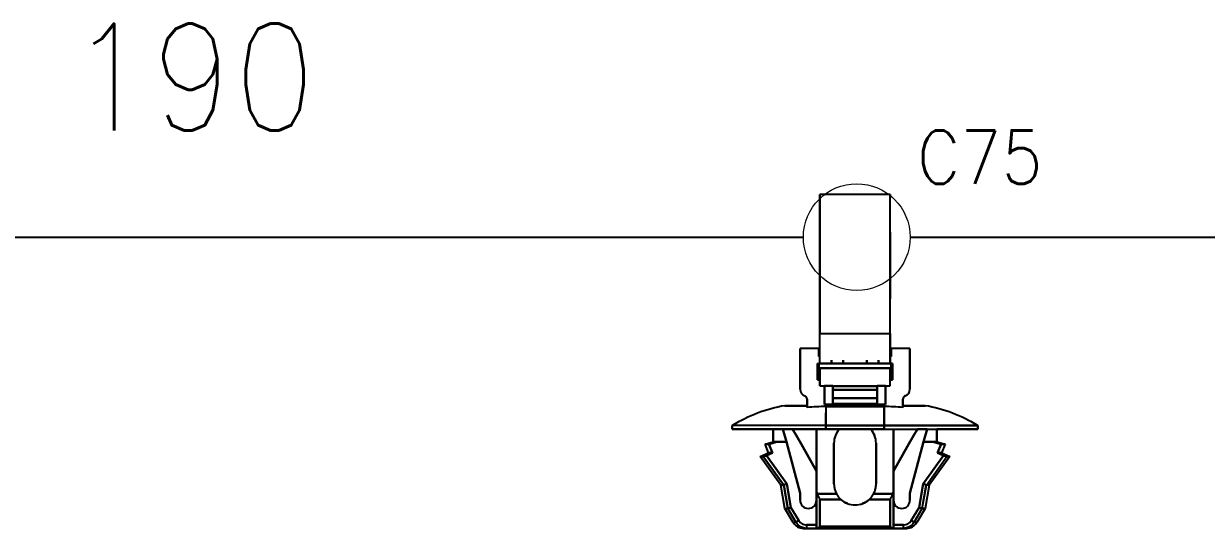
# Model space of a CAD drawing. Header units: inches. Extents: x 47316 to 59086, y 3141 to 11743.
# Drawn here: x 53634 to 53689.3, y 5811.9 to 5835.5 of the extents above; entities that cross this region are included whole.
import ezdxf

# ---------------------------------------------------------------- set-up
doc = ezdxf.new("R2010")
doc.units = ezdxf.units.IN
doc.header["$MEASUREMENT"] = 0
doc.styles.get("Standard").update_dxf_attribs({"font": ''})
doc.styles.get('Standard').set_extended_font_data('SimSun')
doc.linetypes.add('_VH_FULL_TAPE', pattern='A,0.0001,[30,VeSys.shx,S=0.1,R=0,X=0,Y=0],-0.8,[30,VeSys.shx,S=0.1,R=180,X=0,Y=0],-0.0001', length=0.8002)
doc.linetypes.add('_VH_OTCON', pattern='A,0.0001,[7,VeSys.shx,S=0.1,R=0,X=0,Y=0],-0.4,[7,VeSys.shx,S=0.1,R=0,X=0,Y=0],-0.4,["X",Standard,S=1,R=0,X=-0.5,Y=-0.5],-0.0001,[7,VeSys.shx,S=0.1,R=0,X=0,Y=0],-0.4', length=1.2002)

msp = doc.modelspace()

# ---------------------------------------------------------------- linework, layer by layer
at = {"color": 7, "ltscale": 0.378897}
msp.add_line((53671.249, 5827.523), (53671.249, 5821.023), dxfattribs=at)
at = {"color": 7, "ltscale": 0.15}
for p, q in [((53674.533, 5827.523), (53671.249, 5827.523)), ((53671.249, 5821.023), (53674.533, 5821.023)), ((53671.249, 5821.023), (53674.533, 5821.023)), ((53674.533, 5819.387), (53671.249, 5819.387)), ((53671.249, 5819.387), (53674.533, 5819.387)), ((53671.249, 5818.566), (53674.533, 5818.566)), ((53671.249, 5818.566), (53674.533, 5818.566)), ((53674.533, 5811.971), (53671.249, 5811.971)), ((53671.249, 5811.971), (53674.533, 5811.971))]:
    msp.add_line(p, q, dxfattribs=at)
at = {"color": 7, "ltscale": 0.215019}
msp.add_line((53671.249, 5823.056), (53671.249, 5827.523), dxfattribs=at)
at = {"color": 7, "ltscale": 0.315749}
msp.add_line((53671.249, 5827.523), (53671.249, 5821.585), dxfattribs=at)
at = {"color": 7, "ltscale": 0.378905}
msp.add_line((53671.249, 5821.023), (53671.249, 5827.523), dxfattribs=at)
at = {"color": 7, "ltscale": 0.315758}
msp.add_line((53671.249, 5827.523), (53671.249, 5821.585), dxfattribs=at)
at = {"color": 7, "ltscale": 0.179182}
msp.add_line((53671.249, 5823.279), (53671.249, 5827.202), dxfattribs=at)
at = {"color": 7, "ltscale": 0.378893}
msp.add_line((53674.533, 5821.023), (53674.533, 5827.523), dxfattribs=at)
at = {"color": 7, "ltscale": 0.0272}
msp.add_line((53674.533, 5827.376), (53674.533, 5827.523), dxfattribs=at)
at = {"color": 7, "ltscale": 0.37888}
msp.add_line((53674.533, 5821.023), (53674.533, 5827.523), dxfattribs=at)
at = {"color": 7, "ltscale": 0.027199}
msp.add_line((53674.533, 5827.523), (53674.533, 5827.376), dxfattribs=at)
at = {"color": 0, "linetype": '_VH_OTCON', "ltscale": 5}
msp.add_line((53611.973, 5825.529), (53670.473, 5825.529), dxfattribs=at)
at = {"color": 7, "ltscale": 0.142589}
msp.add_line((53674.533, 5825.757), (53674.533, 5822.635), dxfattribs=at)
at = {"color": 7, "ltscale": 0.142593}
msp.add_line((53674.533, 5822.634), (53674.533, 5825.756), dxfattribs=at)
at = {"color": 0, "linetype": '_VH_FULL_TAPE', "ltscale": 5}
msp.add_line((53675.473, 5825.529), (53718.502, 5825.529), dxfattribs=at)
at = {"color": 7, "ltscale": 0.026669}
for p, q in [((53671.249, 5823.279), (53671.249, 5822.695)), ((53671.249, 5822.695), (53671.249, 5823.279)), ((53671.249, 5823.056), (53671.249, 5822.473))]:
    msp.add_line(p, q, dxfattribs=at)
at = {"color": 7, "ltscale": 0.108633}
msp.add_line((53671.249, 5820.317), (53671.249, 5822.695), dxfattribs=at)
at = {"color": 7, "ltscale": 0.076392}
msp.add_line((53671.249, 5821.023), (53671.249, 5822.695), dxfattribs=at)
at = {"color": 7, "ltscale": 0.098454}
msp.add_line((53671.249, 5820.317), (53671.249, 5822.473), dxfattribs=at)
at = {"color": 7, "ltscale": 0.057913}
msp.add_line((53671.249, 5820.317), (53671.249, 5821.585), dxfattribs=at)
at = {"color": 7, "ltscale": 0.0644}
for p, q in [((53671.249, 5819.614), (53671.249, 5821.023)), ((53671.249, 5819.614), (53671.249, 5821.023)), ((53674.533, 5821.023), (53674.533, 5819.614)), ((53674.533, 5819.614), (53674.533, 5821.023))]:
    msp.add_line(p, q, dxfattribs=at)
at = {"color": 7, "ltscale": 0.025}
for p, q in [((53670.318, 5819.77), (53670.318, 5820.317)), ((53672.343, 5819.614), (53671.796, 5819.614)), ((53672.343, 5819.614), (53671.796, 5819.614)), ((53672.343, 5819.606), (53671.796, 5819.606)), ((53673.985, 5819.614), (53673.438, 5819.614)), ((53673.985, 5819.614), (53673.438, 5819.614))]:
    msp.add_line(p, q, dxfattribs=at)
at = {"color": 7, "ltscale": 0.039999}
for p, q in [((53671.194, 5820.317), (53670.318, 5820.317)), ((53671.194, 5820.317), (53670.318, 5820.317)), ((53675.463, 5820.317), (53674.587, 5820.317)), ((53675.463, 5820.317), (53674.587, 5820.317))]:
    msp.add_line(p, q, dxfattribs=at)
at = {"color": 7, "ltscale": 0.022501}
for p, q in [((53670.318, 5820.317), (53670.318, 5819.825)), ((53670.318, 5820.317), (53670.318, 5819.825)), ((53675.463, 5820.317), (53675.463, 5819.825)), ((53675.463, 5819.825), (53675.463, 5820.317))]:
    msp.add_line(p, q, dxfattribs=at)
at = {"color": 7, "ltscale": 0.064999}
for p, q in [((53670.318, 5819.825), (53670.318, 5818.402)), ((53670.318, 5819.825), (53670.318, 5818.402)), ((53675.463, 5819.825), (53675.463, 5818.402)), ((53675.463, 5818.402), (53675.463, 5819.825))]:
    msp.add_line(p, q, dxfattribs=at)
at = {"color": 7, "ltscale": 0.0175}
for p, q in [((53671.194, 5820.317), (53671.194, 5819.934)), ((53671.194, 5820.317), (53671.194, 5819.934)), ((53671.194, 5819.934), (53671.194, 5820.317)), ((53674.587, 5820.317), (53674.587, 5819.934)), ((53674.587, 5819.934), (53674.587, 5820.317))]:
    msp.add_line(p, q, dxfattribs=at)
at = {"color": 7, "ltscale": 0.002499}
for p, q in [((53671.249, 5820.317), (53671.194, 5820.317)), ((53671.194, 5819.934), (53671.249, 5819.934)), ((53671.249, 5819.934), (53671.194, 5819.934)), ((53674.587, 5820.317), (53674.533, 5820.317)), ((53674.533, 5819.934), (53674.587, 5819.934)), ((53674.587, 5819.934), (53674.533, 5819.934)), ((53671.139, 5819.606), (53671.194, 5819.606)), ((53671.139, 5819.606), (53671.194, 5819.606)), ((53674.642, 5819.606), (53674.587, 5819.606)), ((53674.587, 5819.606), (53674.642, 5819.606)), ((53674.587, 5819.606), (53674.642, 5819.606)), ((53671.194, 5818.894), (53671.249, 5818.894)), ((53671.249, 5818.894), (53671.194, 5818.894)), ((53671.194, 5818.894), (53671.249, 5818.894)), ((53674.533, 5818.894), (53674.587, 5818.894)), ((53674.587, 5818.894), (53674.533, 5818.894)), ((53674.533, 5818.894), (53674.587, 5818.894))]:
    msp.add_line(p, q, dxfattribs=at)
at = {"color": 7, "ltscale": 2.6e-05}
for p, q in [((53671.194, 5820.317), (53671.194, 5820.317)), ((53674.587, 5820.317), (53674.587, 5820.317))]:
    msp.add_line(p, q, dxfattribs=at)
at = {"color": 7, "ltscale": 0.0625}
msp.add_line((53670.318, 5818.402), (53670.318, 5819.77), dxfattribs=at)
at = {"color": 7, "ltscale": 0.000629}
msp.add_line((53671.153, 5819.606), (53671.139, 5819.606), dxfattribs=at)
at = {"color": 7, "ltscale": 0.035001}
for p, q in [((53671.139, 5819.606), (53671.139, 5818.84)), ((53671.139, 5818.84), (53671.139, 5819.606)), ((53674.642, 5818.84), (53674.642, 5819.606)), ((53674.642, 5818.84), (53674.642, 5819.606)), ((53674.642, 5819.606), (53674.642, 5818.84)), ((53671.522, 5816.541), (53671.522, 5817.307)), ((53671.522, 5816.541), (53671.522, 5817.307))]:
    msp.add_line(p, q, dxfattribs=at)
at = {"color": 7, "ltscale": 0.154999}
for p, q in [((53671.194, 5819.606), (53674.587, 5819.606)), ((53674.587, 5819.606), (53671.194, 5819.606))]:
    msp.add_line(p, q, dxfattribs=at)
at = {"color": 7, "ltscale": 0.032501}
for p, q in [((53671.194, 5819.606), (53671.194, 5818.894)), ((53671.194, 5819.606), (53671.194, 5818.894)), ((53674.587, 5819.606), (53674.587, 5818.894)), ((53674.587, 5818.894), (53674.587, 5819.606))]:
    msp.add_line(p, q, dxfattribs=at)
at = {"color": 7, "ltscale": 0.021939}
msp.add_line((53671.194, 5819.606), (53671.194, 5819.125), dxfattribs=at)
at = {"color": 7, "ltscale": 0.0375}
for p, q in [((53671.249, 5819.387), (53671.249, 5818.566)), ((53671.249, 5818.566), (53671.249, 5819.387)), ((53674.533, 5818.566), (53674.533, 5819.387)), ((53674.533, 5818.566), (53674.533, 5819.387))]:
    msp.add_line(p, q, dxfattribs=at)
at = {"color": 7, "ltscale": 0.0075}
for p, q in [((53671.796, 5819.606), (53671.796, 5819.77)), ((53671.796, 5819.77), (53671.796, 5819.606)), ((53672.343, 5819.77), (53672.343, 5819.606)), ((53672.343, 5819.606), (53672.343, 5819.77)), ((53673.438, 5819.606), (53673.438, 5819.77)), ((53673.438, 5819.77), (53673.438, 5819.606)), ((53673.985, 5819.77), (53673.985, 5819.606)), ((53673.985, 5819.606), (53673.985, 5819.77)), ((53667.144, 5816.705), (53667.144, 5816.541)), ((53667.144, 5816.541), (53667.144, 5816.705)), ((53671.522, 5816.705), (53671.522, 5816.541)), ((53671.522, 5816.541), (53671.522, 5816.705)), ((53674.259, 5816.541), (53674.259, 5816.705)), ((53674.259, 5816.705), (53674.259, 5816.541)), ((53678.637, 5816.705), (53678.637, 5816.541)), ((53678.637, 5816.541), (53678.637, 5816.705)), ((53670.626, 5812.053), (53670.626, 5811.889)), ((53670.626, 5812.053), (53670.626, 5811.889)), ((53671.085, 5811.889), (53671.085, 5812.053)), ((53675.155, 5811.889), (53675.155, 5812.053)), ((53675.155, 5811.889), (53675.155, 5812.053))]:
    msp.add_line(p, q, dxfattribs=at)
at = {"color": 7, "ltscale": 0.000322}
msp.add_line((53672.343, 5819.606), (53672.343, 5819.613), dxfattribs=at)
at = {"color": 7, "ltscale": 0.023056}
msp.add_line((53673.943, 5819.606), (53673.438, 5819.606), dxfattribs=at)
at = {"color": 7, "ltscale": 0.000368}
msp.add_line((53673.985, 5819.614), (53673.985, 5819.606), dxfattribs=at)
at = {"color": 7, "ltscale": 0.004999}
for p, q in [((53671.139, 5818.84), (53671.249, 5818.84)), ((53671.249, 5818.84), (53671.139, 5818.84)), ((53674.533, 5818.84), (53674.642, 5818.84)), ((53674.642, 5818.84), (53674.533, 5818.84))]:
    msp.add_line(p, q, dxfattribs=at)
at = {"color": 7, "ltscale": 0.010562}
msp.add_line((53671.194, 5818.894), (53671.194, 5819.125), dxfattribs=at)
at = {"color": 7, "ltscale": 0.002502}
msp.add_line((53671.249, 5818.84), (53671.249, 5818.894), dxfattribs=at)
at = {"color": 7, "ltscale": 0.040002}
for p, q in [((53671.468, 5818.566), (53671.468, 5817.69)), ((53671.468, 5817.69), (53671.468, 5818.566)), ((53674.314, 5817.69), (53674.314, 5818.566)), ((53674.314, 5817.69), (53674.314, 5818.566)), ((53674.314, 5818.566), (53674.314, 5817.69))]:
    msp.add_line(p, q, dxfattribs=at)
at = {"color": 7, "ltscale": 0.017502}
for p, q in [((53671.851, 5818.566), (53671.468, 5818.566)), ((53674.314, 5818.566), (53673.931, 5818.566))]:
    msp.add_line(p, q, dxfattribs=at)
at = {"color": 7, "ltscale": 0.00087}
for p, q in [((53671.851, 5818.547), (53671.851, 5818.566)), ((53671.851, 5818.566), (53671.851, 5818.547)), ((53673.931, 5818.547), (53673.931, 5818.566)), ((53673.931, 5818.566), (53673.931, 5818.547))]:
    msp.add_line(p, q, dxfattribs=at)
at = {"color": 7, "ltscale": 0.023952}
msp.add_line((53671.851, 5818.042), (53671.851, 5818.566), dxfattribs=at)
at = {"color": 7, "ltscale": 0.007443}
for p, q in [((53671.851, 5818.384), (53671.851, 5818.547)), ((53671.851, 5818.547), (53671.851, 5818.384)), ((53673.931, 5818.384), (53673.931, 5818.547)), ((53673.931, 5818.547), (53673.931, 5818.384))]:
    msp.add_line(p, q, dxfattribs=at)
at = {"color": 7, "ltscale": 0.095001}
for p, q in [((53671.851, 5818.547), (53673.931, 5818.547)), ((53673.931, 5818.547), (53671.851, 5818.547)), ((53671.851, 5818.384), (53673.931, 5818.384)), ((53673.931, 5818.384), (53671.851, 5818.384)), ((53673.931, 5817.993), (53671.851, 5817.993)), ((53671.851, 5817.993), (53673.931, 5817.993)), ((53673.931, 5817.722), (53671.851, 5817.722))]:
    msp.add_line(p, q, dxfattribs=at)
at = {"color": 7, "ltscale": 0.017839}
for p, q in [((53671.851, 5817.993), (53671.851, 5818.384)), ((53671.851, 5818.384), (53671.851, 5817.993)), ((53673.931, 5817.993), (53673.931, 5818.384)), ((53673.931, 5818.384), (53673.931, 5817.993))]:
    msp.add_line(p, q, dxfattribs=at)
at = {"color": 7, "ltscale": 0.047501}
for p, q in [((53669.607, 5817.635), (53670.647, 5817.635)), ((53670.647, 5817.635), (53669.607, 5817.635)), ((53675.135, 5817.635), (53676.174, 5817.635)), ((53676.174, 5817.635), (53675.135, 5817.635))]:
    msp.add_line(p, q, dxfattribs=at)
at = {"color": 7, "ltscale": 0.013786}
msp.add_line((53670.647, 5817.635), (53670.647, 5817.937), dxfattribs=at)
at = {"color": 7, "ltscale": 0.017471}
for p, q in [((53670.647, 5817.555), (53670.647, 5817.937)), ((53675.135, 5817.555), (53675.135, 5817.937))]:
    msp.add_line(p, q, dxfattribs=at)
at = {"color": 7, "ltscale": 0.017476}
for p, q in [((53670.647, 5817.937), (53670.647, 5817.555)), ((53675.135, 5817.937), (53675.135, 5817.555))]:
    msp.add_line(p, q, dxfattribs=at)
at = {"color": 7, "ltscale": 0.00369}
for p, q in [((53670.647, 5817.555), (53670.647, 5817.635)), ((53675.135, 5817.635), (53675.135, 5817.555))]:
    msp.add_line(p, q, dxfattribs=at)
at = {"color": 7, "ltscale": 0.129999}
for p, q in [((53671.468, 5817.69), (53674.314, 5817.69)), ((53674.314, 5817.69), (53671.468, 5817.69))]:
    msp.add_line(p, q, dxfattribs=at)
at = {"color": 7, "ltscale": 0.040567}
for p, q in [((53671.522, 5817.593), (53671.522, 5816.705)), ((53674.259, 5817.593), (53674.259, 5816.705))]:
    msp.add_line(p, q, dxfattribs=at)
at = {"color": 7, "ltscale": 0.125}
for p, q in [((53674.259, 5817.593), (53671.522, 5817.593)), ((53671.522, 5817.593), (53674.259, 5817.593)), ((53674.259, 5816.705), (53671.522, 5816.705)), ((53671.522, 5816.705), (53674.259, 5816.705)), ((53674.259, 5816.541), (53671.522, 5816.541)), ((53671.522, 5816.541), (53674.259, 5816.541))]:
    msp.add_line(p, q, dxfattribs=at)
at = {"color": 7, "ltscale": 0.040569}
for p, q in [((53671.522, 5817.593), (53671.522, 5816.705)), ((53674.259, 5816.705), (53674.259, 5817.593))]:
    msp.add_line(p, q, dxfattribs=at)
at = {"color": 7, "ltscale": 0.014789}
msp.add_line((53671.851, 5818.014), (53671.851, 5817.69), dxfattribs=at)
at = {"color": 7, "ltscale": 0.013841}
for p, q in [((53671.851, 5817.69), (53671.851, 5817.993)), ((53673.931, 5817.993), (53673.931, 5817.69))]:
    msp.add_line(p, q, dxfattribs=at)
at = {"color": 7, "ltscale": 0.012407}
for p, q in [((53671.851, 5817.722), (53671.851, 5817.993)), ((53673.931, 5817.722), (53673.931, 5817.993))]:
    msp.add_line(p, q, dxfattribs=at)
at = {"color": 7, "ltscale": 0.001447}
msp.add_line((53673.931, 5817.722), (53673.931, 5817.69), dxfattribs=at)
at = {"color": 7, "ltscale": 0.02751}
msp.add_line((53674.259, 5816.705), (53674.259, 5817.307), dxfattribs=at)
msp.add_line((53674.259, 5816.705), (53674.259, 5817.307), dxfattribs=at)
at = {"color": 7, "ltscale": 0.2}
for p, q in [((53671.522, 5816.705), (53667.144, 5816.705)), ((53671.522, 5816.705), (53667.144, 5816.705)), ((53671.522, 5816.541), (53667.144, 5816.541)), ((53667.144, 5816.541), (53671.522, 5816.541)), ((53678.637, 5816.705), (53674.259, 5816.705)), ((53674.259, 5816.705), (53678.637, 5816.705)), ((53674.259, 5816.541), (53678.637, 5816.541)), ((53674.259, 5816.541), (53678.637, 5816.541))]:
    msp.add_line(p, q, dxfattribs=at)
at = {"color": 7, "ltscale": 0.087396}
for p, q in [((53667.144, 5816.541), (53669.057, 5816.541)), ((53678.637, 5816.541), (53676.724, 5816.541)), ((53678.637, 5816.541), (53676.724, 5816.541))]:
    msp.add_line(p, q, dxfattribs=at)
at = {"color": 7, "ltscale": 0.0875}
for p, q in [((53669.06, 5816.541), (53667.144, 5816.541)), ((53671.906, 5813.969), (53671.906, 5815.884)), ((53671.906, 5815.884), (53671.906, 5813.969)), ((53673.876, 5815.884), (53673.876, 5813.969)), ((53673.876, 5813.969), (53673.876, 5815.884)), ((53673.876, 5813.969), (53673.876, 5815.884))]:
    msp.add_line(p, q, dxfattribs=at)
at = {"color": 7, "ltscale": 0.027499}
for p, q in [((53669.06, 5815.939), (53669.06, 5816.541)), ((53669.06, 5816.541), (53669.06, 5815.939)), ((53676.722, 5815.939), (53676.722, 5816.541)), ((53676.722, 5816.541), (53676.722, 5815.939))]:
    msp.add_line(p, q, dxfattribs=at)
at = {"color": 7, "ltscale": 0.028456}
for p, q in [((53669.678, 5815.939), (53669.517, 5816.541)), ((53669.517, 5816.541), (53669.678, 5815.939)), ((53676.104, 5815.939), (53676.264, 5816.541)), ((53676.264, 5816.541), (53676.104, 5815.939))]:
    msp.add_line(p, q, dxfattribs=at)
at = {"color": 7, "ltscale": 0.020602}
for p, q in [((53669.517, 5816.541), (53669.968, 5816.541)), ((53676.264, 5816.541), (53675.813, 5816.541)), ((53676.264, 5816.541), (53675.813, 5816.541))]:
    msp.add_line(p, q, dxfattribs=at)
at = {"color": 7, "ltscale": 0.020749}
msp.add_line((53669.972, 5816.541), (53669.517, 5816.541), dxfattribs=at)
at = {"color": 7, "ltscale": 0.015289}
msp.add_line((53670.136, 5816.251), (53669.971, 5816.542), dxfattribs=at)
at = {"color": 7, "ltscale": 0.015242}
for p, q in [((53669.971, 5816.541), (53670.136, 5816.251)), ((53675.646, 5816.251), (53675.81, 5816.541))]:
    msp.add_line(p, q, dxfattribs=at)
at = {"color": 7, "ltscale": 0.089999}
for p, q in [((53671.085, 5816.541), (53671.085, 5814.571)), ((53671.085, 5814.571), (53671.085, 5816.541)), ((53674.697, 5814.571), (53674.697, 5816.541)), ((53674.697, 5816.541), (53674.697, 5814.571))]:
    msp.add_line(p, q, dxfattribs=at)
at = {"color": 7, "ltscale": 0.015215}
msp.add_line((53675.81, 5816.541), (53675.646, 5816.251), dxfattribs=at)
at = {"color": 7, "ltscale": 0.018183}
msp.add_line((53668.677, 5815.829), (53669.06, 5815.939), dxfattribs=at)
at = {"color": 7, "ltscale": 0.018199}
for p, q in [((53669.244, 5815.939), (53668.861, 5815.829)), ((53668.861, 5815.829), (53669.244, 5815.939)), ((53676.537, 5815.939), (53676.92, 5815.829)), ((53676.92, 5815.829), (53676.537, 5815.939))]:
    msp.add_line(p, q, dxfattribs=at)
at = {"color": 7, "ltscale": 0.000342}
for p, q in [((53669.067, 5815.939), (53669.06, 5815.939)), ((53676.722, 5815.939), (53676.714, 5815.939))]:
    msp.add_line(p, q, dxfattribs=at)
at = {"color": 7, "ltscale": 0.006641}
msp.add_line((53669.06, 5815.939), (53669.205, 5815.939), dxfattribs=at)
at = {"color": 7, "ltscale": 0.002142}
msp.add_line((53669.107, 5815.939), (53669.06, 5815.939), dxfattribs=at)
at = {"color": 7, "ltscale": 0.00033}
for p, q in [((53669.06, 5815.939), (53669.067, 5815.939)), ((53676.714, 5815.939), (53676.722, 5815.939)), ((53676.94, 5815.419), (53676.933, 5815.419))]:
    msp.add_line(p, q, dxfattribs=at)
at = {"color": 7, "ltscale": 0.002136}
msp.add_line((53669.06, 5815.939), (53669.106, 5815.939), dxfattribs=at)
at = {"color": 7, "ltscale": 0.001825}
msp.add_line((53669.067, 5815.939), (53669.107, 5815.939), dxfattribs=at)
at = {"color": 7, "ltscale": 0.003674}
for p, q in [((53669.148, 5815.939), (53669.067, 5815.939)), ((53676.714, 5815.939), (53676.634, 5815.939))]:
    msp.add_line(p, q, dxfattribs=at)
at = {"color": 7, "ltscale": 0.006305}
msp.add_line((53669.106, 5815.939), (53669.244, 5815.939), dxfattribs=at)
at = {"color": 7, "ltscale": 0.006299}
msp.add_line((53669.244, 5815.939), (53669.107, 5815.939), dxfattribs=at)
at = {"color": 7, "ltscale": 0.00329}
msp.add_line((53669.22, 5815.939), (53669.148, 5815.939), dxfattribs=at)
at = {"color": 7, "ltscale": 0.019785}
for p, q in [((53669.678, 5815.939), (53669.244, 5815.939)), ((53669.244, 5815.939), (53669.678, 5815.939)), ((53676.104, 5815.939), (53676.537, 5815.939)), ((53676.537, 5815.939), (53676.104, 5815.939))]:
    msp.add_line(p, q, dxfattribs=at)
at = {"color": 7, "ltscale": 0.11383}
for p, q in [((53670.318, 5813.531), (53669.678, 5815.939)), ((53669.678, 5815.939), (53670.318, 5813.531)), ((53675.463, 5813.531), (53676.104, 5815.939)), ((53676.104, 5815.939), (53675.463, 5813.531))]:
    msp.add_line(p, q, dxfattribs=at)
at = {"color": 7, "ltscale": 0.02697}
msp.add_line((53670.426, 5815.736), (53670.136, 5816.251), dxfattribs=at)
at = {"color": 7, "ltscale": 0.026985}
for p, q in [((53670.136, 5816.251), (53670.426, 5815.736)), ((53675.355, 5815.736), (53675.646, 5816.251))]:
    msp.add_line(p, q, dxfattribs=at)
at = {"color": 7, "ltscale": 0.02701}
msp.add_line((53675.646, 5816.251), (53675.355, 5815.736), dxfattribs=at)
at = {"color": 7, "ltscale": 0.008441}
for p, q in [((53676.722, 5815.939), (53676.537, 5815.939)), ((53676.537, 5815.939), (53676.722, 5815.939)), ((53676.941, 5815.419), (53676.756, 5815.419))]:
    msp.add_line(p, q, dxfattribs=at)
at = {"color": 7, "ltscale": 0.008432}
msp.add_line((53676.537, 5815.939), (53676.722, 5815.939), dxfattribs=at)
at = {"color": 7, "ltscale": 0.00434}
msp.add_line((53676.634, 5815.939), (53676.539, 5815.939), dxfattribs=at)
at = {"color": 7, "ltscale": 0.002209}
msp.add_line((53676.666, 5815.939), (53676.714, 5815.939), dxfattribs=at)
at = {"color": 7, "ltscale": 0.000286}
for p, q in [((53676.72, 5815.937), (53676.714, 5815.939)), ((53676.714, 5815.939), (53676.72, 5815.937))]:
    msp.add_line(p, q, dxfattribs=at)
at = {"color": 7, "ltscale": 0.018174}
msp.add_line((53676.722, 5815.939), (53677.104, 5815.829), dxfattribs=at)
at = {"color": 7, "ltscale": 0.019}
msp.add_line((53668.458, 5815.255), (53668.841, 5815.419), dxfattribs=at)
at = {"color": 7, "ltscale": 0.008429}
for p, q in [((53668.861, 5815.829), (53668.677, 5815.829)), ((53676.756, 5815.419), (53676.94, 5815.419))]:
    msp.add_line(p, q, dxfattribs=at)
at = {"color": 7, "ltscale": 0.020195}
for p, q in [((53668.841, 5815.419), (53668.677, 5815.829)), ((53668.861, 5815.829), (53669.026, 5815.419)), ((53669.026, 5815.419), (53668.861, 5815.829)), ((53676.92, 5815.829), (53676.756, 5815.419)), ((53676.756, 5815.419), (53676.92, 5815.829)), ((53677.104, 5815.829), (53676.94, 5815.419))]:
    msp.add_line(p, q, dxfattribs=at)
at = {"color": 7, "ltscale": 0.008438}
msp.add_line((53668.677, 5815.829), (53668.862, 5815.829), dxfattribs=at)
at = {"color": 7, "ltscale": 0.002185}
msp.add_line((53668.768, 5815.829), (53668.72, 5815.829), dxfattribs=at)
at = {"color": 7, "ltscale": 0.013619}
for p, q in [((53669.026, 5815.419), (53668.752, 5815.302)), ((53668.752, 5815.302), (53669.026, 5815.419)), ((53676.756, 5815.419), (53677.03, 5815.302)), ((53677.03, 5815.302), (53676.756, 5815.419))]:
    msp.add_line(p, q, dxfattribs=at)
at = {"color": 7, "ltscale": 0.0009}
msp.add_line((53668.86, 5815.419), (53668.841, 5815.419), dxfattribs=at)
at = {"color": 7, "ltscale": 0.000912}
for p, q in [((53668.841, 5815.419), (53668.861, 5815.419)), ((53677.084, 5815.829), (53677.104, 5815.829))]:
    msp.add_line(p, q, dxfattribs=at)
at = {"color": 7, "ltscale": 0.002856}
msp.add_line((53668.848, 5815.419), (53668.91, 5815.419), dxfattribs=at)
at = {"color": 7, "ltscale": 0.002869}
msp.add_line((53668.911, 5815.419), (53668.848, 5815.419), dxfattribs=at)
at = {"color": 7, "ltscale": 0.002832}
msp.add_line((53668.922, 5815.419), (53668.86, 5815.419), dxfattribs=at)
at = {"color": 7, "ltscale": 0.00282}
for p, q in [((53668.861, 5815.419), (53668.923, 5815.419)), ((53677.022, 5815.829), (53677.084, 5815.829))]:
    msp.add_line(p, q, dxfattribs=at)
at = {"color": 7, "ltscale": 0.004715}
msp.add_line((53669.026, 5815.419), (53668.922, 5815.419), dxfattribs=at)
at = {"color": 7, "ltscale": 0.004687}
msp.add_line((53668.923, 5815.419), (53669.026, 5815.419), dxfattribs=at)
at = {"color": 7, "ltscale": 0.065039}
msp.add_line((53671.085, 5814.571), (53670.384, 5815.81), dxfattribs=at)
at = {"color": 7, "ltscale": 0.06116}
msp.add_line((53671.085, 5814.571), (53670.426, 5815.736), dxfattribs=at)
at = {"color": 7, "ltscale": 0.061156}
for p, q in [((53670.426, 5815.736), (53671.085, 5814.571)), ((53674.697, 5814.571), (53675.355, 5815.736))]:
    msp.add_line(p, q, dxfattribs=at)
at = {"color": 7, "ltscale": 0.040697}
msp.add_line((53671.085, 5814.774), (53671.085, 5815.665), dxfattribs=at)
at = {"color": 7, "ltscale": 0.040701}
msp.add_line((53671.085, 5815.665), (53671.085, 5814.774), dxfattribs=at)
at = {"color": 7, "ltscale": 0.064963}
msp.add_line((53675.396, 5815.809), (53674.697, 5814.571), dxfattribs=at)
at = {"color": 7, "ltscale": 0.061161}
msp.add_line((53675.355, 5815.736), (53674.697, 5814.571), dxfattribs=at)
at = {"color": 7, "ltscale": 0.004291}
msp.add_line((53676.85, 5815.419), (53676.756, 5815.419), dxfattribs=at)
at = {"color": 7, "ltscale": 0.003809}
msp.add_line((53676.933, 5815.419), (53676.85, 5815.419), dxfattribs=at)
at = {"color": 7, "ltscale": 0.001593}
msp.add_line((53676.899, 5815.419), (53676.933, 5815.419), dxfattribs=at)
at = {"color": 7, "ltscale": 0.004681}
for p, q in [((53677.022, 5815.829), (53676.92, 5815.829)), ((53676.92, 5815.829), (53677.022, 5815.829))]:
    msp.add_line(p, q, dxfattribs=at)
at = {"color": 7, "ltscale": 0.000327}
msp.add_line((53676.933, 5815.419), (53676.941, 5815.419), dxfattribs=at)
at = {"color": 7, "ltscale": 0.019025}
msp.add_line((53676.941, 5815.419), (53677.323, 5815.255), dxfattribs=at)
at = {"color": 7, "ltscale": 0.002823}
msp.add_line((53677.084, 5815.829), (53677.022, 5815.829), dxfattribs=at)
at = {"color": 7, "ltscale": 0.000925}
msp.add_line((53677.104, 5815.829), (53677.084, 5815.829), dxfattribs=at)
at = {"color": 7, "ltscale": 4.3e-05}
msp.add_line((53668.458, 5815.255), (53668.459, 5815.255), dxfattribs=at)
at = {"color": 7, "ltscale": 0.075271}
for p, q in [((53669.416, 5813.914), (53668.458, 5815.255)), ((53668.593, 5815.255), (53669.551, 5813.914)), ((53669.551, 5813.914), (53668.593, 5815.255)), ((53676.231, 5813.914), (53677.188, 5815.255)), ((53677.323, 5815.255), (53676.366, 5813.914))]:
    msp.add_line(p, q, dxfattribs=at)
at = {"color": 7, "ltscale": 4.9e-05}
msp.add_line((53668.458, 5815.255), (53668.459, 5815.255), dxfattribs=at)
at = {"color": 7, "ltscale": 0.000903}
msp.add_line((53668.459, 5815.255), (53668.479, 5815.255), dxfattribs=at)
at = {"color": 7, "ltscale": 0.000916}
msp.add_line((53668.459, 5815.255), (53668.479, 5815.255), dxfattribs=at)
at = {"color": 7, "ltscale": 0.005222}
msp.add_line((53668.479, 5815.255), (53668.593, 5815.255), dxfattribs=at)
at = {"color": 7, "ltscale": 0.005249}
msp.add_line((53668.479, 5815.255), (53668.594, 5815.255), dxfattribs=at)
at = {"color": 7, "ltscale": 0.074459}
for p, q in [((53668.752, 5815.302), (53669.699, 5813.975)), ((53669.699, 5813.975), (53668.752, 5815.302)), ((53677.03, 5815.302), (53676.082, 5813.975)), ((53676.082, 5813.975), (53677.03, 5815.302))]:
    msp.add_line(p, q, dxfattribs=at)
at = {"color": 7, "ltscale": 0.075264}
msp.add_line((53676.231, 5813.914), (53677.188, 5815.255), dxfattribs=at)
at = {"color": 7, "ltscale": 0.006177}
msp.add_line((53677.188, 5815.255), (53677.323, 5815.255), dxfattribs=at)
at = {"color": 7, "ltscale": 0.006165}
for p, q in [((53677.323, 5815.255), (53677.188, 5815.255)), ((53676.366, 5813.914), (53676.231, 5813.914)), ((53676.366, 5813.914), (53676.231, 5813.914))]:
    msp.add_line(p, q, dxfattribs=at)
at = {"color": 7, "ltscale": 0.039936}
for p, q in [((53671.085, 5814.571), (53671.085, 5813.696)), ((53671.085, 5813.696), (53671.085, 5814.571)), ((53674.697, 5813.696), (53674.697, 5814.571)), ((53674.697, 5814.571), (53674.697, 5813.696))]:
    msp.add_line(p, q, dxfattribs=at)
at = {"color": 7, "ltscale": 0.048712}
msp.add_line((53671.085, 5813.504), (53671.085, 5814.571), dxfattribs=at)
at = {"color": 7, "ltscale": 0.006168}
for p, q in [((53669.551, 5813.914), (53669.416, 5813.914)), ((53669.416, 5813.914), (53669.551, 5813.914))]:
    msp.add_line(p, q, dxfattribs=at)
at = {"color": 7, "ltscale": 0.05076}
for p, q in [((53669.607, 5812.819), (53669.416, 5813.914)), ((53676.366, 5813.914), (53676.174, 5812.819))]:
    msp.add_line(p, q, dxfattribs=at)
at = {"color": 7, "ltscale": 0.002621}
for p, q in [((53669.555, 5813.915), (53669.608, 5813.937)), ((53669.608, 5813.937), (53669.555, 5813.915)), ((53676.174, 5813.937), (53676.227, 5813.915)), ((53676.227, 5813.915), (53676.174, 5813.937))]:
    msp.add_line(p, q, dxfattribs=at)
at = {"color": 7, "ltscale": 0.050773}
for p, q in [((53669.555, 5813.915), (53669.746, 5812.82)), ((53669.746, 5812.82), (53669.555, 5813.915)), ((53676.035, 5812.82), (53676.227, 5813.915))]:
    msp.add_line(p, q, dxfattribs=at)
at = {"color": 7, "ltscale": 0.000205}
for p, q in [((53669.608, 5813.937), (53669.612, 5813.939)), ((53669.612, 5813.939), (53669.608, 5813.937)), ((53676.17, 5813.939), (53676.174, 5813.937)), ((53676.174, 5813.937), (53676.17, 5813.939))]:
    msp.add_line(p, q, dxfattribs=at)
at = {"color": 7, "ltscale": 0.004321}
for p, q in [((53669.612, 5813.939), (53669.699, 5813.975)), ((53669.699, 5813.975), (53669.612, 5813.939)), ((53676.082, 5813.975), (53676.17, 5813.939)), ((53676.17, 5813.939), (53676.082, 5813.975))]:
    msp.add_line(p, q, dxfattribs=at)
at = {"color": 7, "ltscale": 0.051095}
for p, q in [((53669.699, 5813.975), (53669.892, 5812.873)), ((53669.892, 5812.873), (53669.699, 5813.975)), ((53676.082, 5813.975), (53675.89, 5812.873)), ((53675.89, 5812.873), (53676.082, 5813.975))]:
    msp.add_line(p, q, dxfattribs=at)
at = {"color": 7, "ltscale": 0.050769}
msp.add_line((53676.035, 5812.82), (53676.23, 5813.914), dxfattribs=at)
at = {"color": 7, "ltscale": 0.014999}
for p, q in [((53670.318, 5813.202), (53670.318, 5813.531)), ((53670.318, 5813.531), (53670.318, 5813.202)), ((53675.463, 5813.202), (53675.463, 5813.531)), ((53675.463, 5813.202), (53675.463, 5813.531)), ((53675.463, 5813.531), (53675.463, 5813.202))]:
    msp.add_line(p, q, dxfattribs=at)
at = {"color": 7, "ltscale": 0.082565}
for p, q in [((53671.085, 5811.889), (53671.085, 5813.696)), ((53671.085, 5813.696), (53671.085, 5811.889)), ((53674.697, 5813.696), (53674.697, 5811.889)), ((53674.697, 5811.889), (53674.697, 5813.696))]:
    msp.add_line(p, q, dxfattribs=at)
at = {"color": 7, "ltscale": 0.008279}
msp.add_line((53671.085, 5813.323), (53671.085, 5813.504), dxfattribs=at)
at = {"color": 7, "ltscale": 0.005516}
msp.add_line((53671.085, 5813.202), (53671.085, 5813.323), dxfattribs=at)
at = {"color": 7, "ltscale": 0.052501}
msp.add_line((53671.085, 5812.053), (53671.085, 5813.202), dxfattribs=at)
at = {"color": 7, "ltscale": 0.041339}
for p, q in [((53671.113, 5813.513), (53672.017, 5813.513)), ((53672.017, 5813.513), (53671.113, 5813.513)), ((53673.764, 5813.513), (53674.669, 5813.513)), ((53674.669, 5813.513), (53673.764, 5813.513))]:
    msp.add_line(p, q, dxfattribs=at)
at = {"color": 7, "ltscale": 0.002634}
for p, q in [((53671.113, 5813.513), (53671.133, 5813.459)), ((53674.649, 5813.459), (53674.669, 5813.513))]:
    msp.add_line(p, q, dxfattribs=at)
at = {"color": 7, "ltscale": 0.002635}
for p, q in [((53671.133, 5813.459), (53671.113, 5813.513)), ((53674.669, 5813.513), (53674.649, 5813.459))]:
    msp.add_line(p, q, dxfattribs=at)
at = {"color": 7, "ltscale": 0.044711}
for p, q in [((53672.228, 5813.24), (53671.249, 5813.24)), ((53671.249, 5813.24), (53672.228, 5813.24)), ((53674.533, 5813.24), (53673.554, 5813.24)), ((53673.554, 5813.24), (53674.533, 5813.24))]:
    msp.add_line(p, q, dxfattribs=at)
at = {"color": 7, "ltscale": 0.057954}
for p, q in [((53671.249, 5813.24), (53671.249, 5811.971)), ((53671.249, 5811.971), (53671.249, 5813.24)), ((53674.533, 5811.971), (53674.533, 5813.24)), ((53674.533, 5813.24), (53674.533, 5811.971))]:
    msp.add_line(p, q, dxfattribs=at)
at = {"color": 7, "ltscale": 0.001863}
msp.add_line((53672.199, 5813.267), (53672.229, 5813.239), dxfattribs=at)
at = {"color": 7, "ltscale": 0.000505}
msp.add_line((53672.228, 5813.24), (53672.22, 5813.248), dxfattribs=at)
at = {"color": 7, "ltscale": 0.000598}
msp.add_line((53673.554, 5813.24), (53673.563, 5813.249), dxfattribs=at)
at = {"color": 7, "ltscale": 0.006223}
for p, q in [((53669.607, 5812.819), (53669.743, 5812.819)), ((53669.607, 5812.819), (53669.743, 5812.819)), ((53676.174, 5812.819), (53676.038, 5812.819))]:
    msp.add_line(p, q, dxfattribs=at)
at = {"color": 7, "ltscale": 0.034946}
for p, q in [((53669.995, 5812.16), (53669.607, 5812.819)), ((53676.174, 5812.819), (53675.786, 5812.16))]:
    msp.add_line(p, q, dxfattribs=at)
at = {"color": 7, "ltscale": 0.034208}
for p, q in [((53670.123, 5812.174), (53669.743, 5812.819)), ((53675.658, 5812.174), (53676.038, 5812.819))]:
    msp.add_line(p, q, dxfattribs=at)
at = {"color": 7, "ltscale": 0.000128}
for p, q in [((53669.746, 5812.819), (53669.743, 5812.819)), ((53676.038, 5812.819), (53676.035, 5812.819)), ((53676.035, 5812.819), (53676.038, 5812.819))]:
    msp.add_line(p, q, dxfattribs=at)
at = {"color": 7, "ltscale": 0.002806}
for p, q in [((53669.746, 5812.82), (53669.804, 5812.841)), ((53675.978, 5812.841), (53676.035, 5812.82))]:
    msp.add_line(p, q, dxfattribs=at)
at = {"color": 7, "ltscale": 0.00266}
for p, q in [((53669.801, 5812.84), (53669.746, 5812.82)), ((53676.035, 5812.82), (53675.98, 5812.84))]:
    msp.add_line(p, q, dxfattribs=at)
at = {"color": 7, "ltscale": 0.034163}
for p, q in [((53669.746, 5812.82), (53670.123, 5812.174)), ((53675.658, 5812.174), (53676.035, 5812.82))]:
    msp.add_line(p, q, dxfattribs=at)
at = {"color": 7, "ltscale": 0.004276}
for p, q in [((53669.804, 5812.841), (53669.892, 5812.873)), ((53669.892, 5812.873), (53669.804, 5812.841)), ((53675.977, 5812.841), (53675.89, 5812.873)), ((53675.89, 5812.873), (53675.978, 5812.841))]:
    msp.add_line(p, q, dxfattribs=at)
at = {"color": 7, "ltscale": 0.0329}
for p, q in [((53669.892, 5812.873), (53670.257, 5812.253)), ((53670.257, 5812.253), (53669.892, 5812.873)), ((53675.89, 5812.873), (53675.524, 5812.253)), ((53675.524, 5812.253), (53675.89, 5812.873))]:
    msp.add_line(p, q, dxfattribs=at)
at = {"color": 7, "ltscale": 0.006219}
msp.add_line((53676.038, 5812.819), (53676.174, 5812.819), dxfattribs=at)
at = {"color": 7, "ltscale": 0.005864}
msp.add_line((53669.996, 5812.159), (53670.123, 5812.174), dxfattribs=at)
at = {"color": 7, "ltscale": 0.005865}
for p, q in [((53669.996, 5812.159), (53670.123, 5812.174)), ((53675.658, 5812.174), (53675.786, 5812.159))]:
    msp.add_line(p, q, dxfattribs=at)
at = {"color": 7, "ltscale": 0.007092}
for p, q in [((53670.257, 5812.253), (53670.123, 5812.174)), ((53670.123, 5812.174), (53670.257, 5812.253)), ((53675.658, 5812.174), (53675.524, 5812.253)), ((53675.524, 5812.253), (53675.658, 5812.174))]:
    msp.add_line(p, q, dxfattribs=at)
at = {"color": 7, "ltscale": 0.020941}
for p, q in [((53670.626, 5812.053), (53671.085, 5812.053)), ((53671.085, 5812.053), (53670.626, 5812.053)), ((53675.155, 5812.053), (53674.697, 5812.053)), ((53674.697, 5812.053), (53675.155, 5812.053)), ((53671.085, 5811.889), (53670.626, 5811.889)), ((53670.626, 5811.889), (53671.085, 5811.889)), ((53675.155, 5811.889), (53674.697, 5811.889)), ((53674.697, 5811.889), (53675.155, 5811.889))]:
    msp.add_line(p, q, dxfattribs=at)
at = {"color": 7, "ltscale": 0.00587}
msp.add_line((53675.786, 5812.159), (53675.658, 5812.174), dxfattribs=at)
at = {"color": 7, "ltscale": 0.015717}
msp.add_line((53670.468, 5811.889), (53670.812, 5811.889), dxfattribs=at)
at = {"color": 7, "ltscale": 0.015729}
msp.add_line((53670.812, 5811.889), (53670.468, 5811.889), dxfattribs=at)
at = {"color": 7, "ltscale": 0.012512}
for p, q in [((53671.086, 5811.889), (53670.812, 5811.889)), ((53674.969, 5811.889), (53674.696, 5811.889))]:
    msp.add_line(p, q, dxfattribs=at)
at = {"color": 7, "ltscale": 0.000995}
for p, q in [((53671.106, 5811.889), (53671.085, 5811.889)), ((53671.085, 5811.889), (53671.106, 5811.889)), ((53674.697, 5811.889), (53674.675, 5811.889)), ((53674.675, 5811.889), (53674.697, 5811.889))]:
    msp.add_line(p, q, dxfattribs=at)
at = {"color": 7, "ltscale": 0.163214}
msp.add_line((53674.677, 5811.889), (53671.104, 5811.889), dxfattribs=at)
at = {"color": 7, "ltscale": 0.163013}
msp.add_line((53671.106, 5811.889), (53674.675, 5811.889), dxfattribs=at)
at = {"color": 7, "ltscale": 0.000399}
msp.add_line((53674.668, 5811.89), (53674.677, 5811.889), dxfattribs=at)
at = {"color": 7, "ltscale": 0.012915}
msp.add_line((53675.252, 5811.889), (53674.969, 5811.889), dxfattribs=at)
at = {"color": 7, "ltscale": 0.006183}
msp.add_line((53675.291, 5811.889), (53675.155, 5811.889), dxfattribs=at)
at = {"color": 7, "ltscale": 0.007248}
msp.add_line((53675.155, 5811.889), (53675.314, 5811.889), dxfattribs=at)
at = {"color": 7, "ltscale": 0.004422}
msp.add_line((53675.156, 5811.889), (53675.252, 5811.889), dxfattribs=at)
at = {"color": 7, "ltscale": 0.001605}
msp.add_line((53675.27, 5811.889), (53675.305, 5811.889), dxfattribs=at)
at = {"color": 7}
for points in [[(53672.535, 5813.05), (53672.423, 5813.101), (53672.228, 5813.24)], [(53673.554, 5813.24), (53673.358, 5813.101), (53673.246, 5813.05)], [(53670.626, 5811.889), (53670.476, 5811.909), (53670.336, 5811.966), (53670.215, 5812.056), (53670.123, 5812.174)], [(53670.626, 5811.889), (53670.478, 5811.908), (53670.339, 5811.963), (53670.24, 5812.032), (53670.123, 5812.174)], [(53675.658, 5812.174), (53675.566, 5812.055), (53675.445, 5811.965), (53675.305, 5811.909), (53675.155, 5811.889)], [(53675.658, 5812.174), (53675.585, 5812.074), (53675.492, 5811.994), (53675.358, 5811.925), (53675.155, 5811.889)]]:
    msp.add_lwpolyline(points, dxfattribs=at)
at = {"color": 0, "linetype": 'Continuous', "lineweight": 15}
msp.add_circle((53672.973, 5825.529), 2.5, dxfattribs=at)
at = {"color": 7}
for centre, radius, start, end in [((53670.647, 5818.402), 0.328, 179.9994, 250.5293), ((53670.647, 5818.402), 0.328, 180, 250.5288), ((53670.647, 5818.402), 0.328, 179.9994, 250.5294), ((53675.135, 5818.402), 0.328, 289.4712, 0), ((53675.135, 5818.402), 0.328, 289.4707, 0.0006), ((53670.854, 5810.61), 7.135, 100.0643, 121.3266), ((53670.482, 5817.936), 0.166, 57.0425, 70.4553), ((53670.481, 5817.936), 0.166, 0.3156, 70.2132), ((53670.483, 5817.937), 0.164, 0.0195, 70.5097), ((53671.496, 5808.036), 9.556, 92.4655, 95.0982), ((53671.705, 5805.014), 12.585, 92.8258, 94.8248), ((53671.571, 5804.752), 12.841, 90.2174, 92.1704), ((53671.521, 5807.543), 10.05, 89.9939, 92.4892), ((53671.571, 5804.752), 12.841, 90.2174, 92.1704), ((53674.26, 5807.544), 10.049, 87.5107, 90.0063), ((53674.21, 5804.752), 12.841, 87.8296, 89.7826), ((53674.285, 5808.035), 9.557, 84.902, 87.5344), ((53674.076, 5805.014), 12.585, 85.1752, 87.1742), ((53675.3, 5817.936), 0.166, 109.7868, 179.6844), ((53675.299, 5817.937), 0.164, 109.4907, 179.9809), ((53675.299, 5817.937), 0.165, 109.5431, 137.7308), ((53674.927, 5810.61), 7.135, 58.6734, 79.9357), ((53674.927, 5810.61), 7.135, 58.6734, 79.9357), ((53672.905, 5815.878), 1, 138.4852, 179.6729), ((53672.89, 5815.885), 0.984, 138.1813, 180.0244), ((53672.891, 5815.885), 0.985, 359.9744, 41.8082), ((53672.893, 5815.885), 0.983, 17.7035, 41.8454), ((53672.876, 5815.878), 1, 0.3271, 41.5148), ((53672.897, 5815.883), 0.991, 162.0866, 179.9516), ((53668.572, 5815.521), 0.267, 274.42, 288.4837), ((53668.572, 5815.519), 0.265, 274.518, 288.631), ((53668.41, 5816.096), 0.865, 286.6343, 293.2836), ((53668.424, 5816.057), 0.823, 286.458, 293.4523), ((53677.358, 5816.059), 0.825, 246.5546, 253.5173), ((53677.372, 5816.096), 0.865, 246.715, 253.359), ((53677.208, 5815.517), 0.264, 251.3817, 265.6108), ((53677.209, 5815.522), 0.268, 251.5222, 265.5584), ((53672.898, 5813.973), 0.993, 180.2495, 207.6029), ((53672.891, 5813.969), 0.985, 180.0004, 207.5793), ((53672.897, 5813.969), 0.992, 180.0488, 194.3908), ((53672.883, 5813.973), 0.993, 332.3971, 359.7505), ((53672.891, 5813.969), 0.985, 332.4207, 359.9996), ((53672.883, 5813.97), 0.993, 344.7319, 359.944), ((53672.891, 5813.969), 0.985, 345.5164, 359.9998), ((53672.884, 5813.969), 0.992, 345.3918, 359.9518), ((53670.702, 5813.203), 0.383, 180.0245, 359.9755), ((53670.702, 5813.202), 0.383, 180.0079, 359.9921), ((53671.703, 5813.696), 0.619, 179.9621, 197.2519), ((53671.673, 5813.691), 0.589, 179.457, 197.6365), ((53672.206, 5813.904), 1.162, 202.5469, 207.2773), ((53672.196, 5813.9), 1.151, 202.5671, 207.342), ((53672.743, 5814.188), 1.77, 207.4856, 212.3982), ((53672.716, 5814.173), 1.738, 207.542, 212.4484), ((53672.894, 5813.972), 0.99, 207.6266, 217.3119), ((53672.901, 5813.971), 0.995, 207.4251, 217.048), ((53672.865, 5813.943), 0.949, 217.0272, 227.8015), ((53672.892, 5813.969), 0.986, 217.297, 227.6662), ((53672.894, 5813.981), 0.997, 227.9955, 248.9005), ((53672.887, 5813.981), 0.997, 291.0985, 311.9992), ((53672.916, 5813.943), 0.949, 312.1985, 322.9728), ((53672.889, 5813.969), 0.986, 312.3338, 322.703), ((53672.88, 5813.971), 0.995, 322.952, 332.5749), ((53672.887, 5813.972), 0.99, 322.6881, 332.3734), ((53673.038, 5814.188), 1.77, 327.6022, 332.5141), ((53673.066, 5814.173), 1.738, 327.5519, 332.4578), ((53673.586, 5813.9), 1.151, 332.6577, 337.4331), ((53673.576, 5813.904), 1.162, 332.7219, 337.4536), ((53674.078, 5813.696), 0.619, 342.7481, 0.0379), ((53674.108, 5813.691), 0.589, 342.3665, 0.5393), ((53675.08, 5813.202), 0.383, 180.0079, 359.9921), ((53675.08, 5813.203), 0.383, 180.0245, 359.9755), ((53672.891, 5813.97), 0.986, 240.0689, 253.5652), ((53672.892, 5813.984), 1, 249.1009, 269.9344), ((53672.894, 5813.968), 0.985, 248.6458, 269.788), ((53672.887, 5813.968), 0.985, 270.212, 291.3542), ((53672.89, 5813.984), 1, 270.066, 290.9012), ((53672.89, 5813.971), 0.987, 285.003, 294.1628), ((53672.89, 5813.969), 0.985, 286.5108, 293.4668), ((53670.474, 5812.448), 0.559, 211.1509, 269.3427), ((53670.742, 5812.567), 0.577, 212.9454, 223.7059), ((53670.586, 5812.447), 0.382, 210.5337, 227.0049), ((53670.587, 5812.444), 0.381, 226.6533, 243.1845), ((53670.604, 5812.467), 0.409, 227.0192, 242.3839), ((53670.611, 5812.471), 0.416, 241.8404, 256.7535), ((53670.618, 5812.494), 0.44, 242.4141, 256.7359), ((53670.625, 5812.521), 0.468, 256.6879, 270.119), ((53670.647, 5812.741), 0.688, 259.1161, 268.2318), ((53675.156, 5812.521), 0.467, 269.877, 283.354), ((53675.134, 5812.741), 0.688, 271.791, 280.9305), ((53675.163, 5812.494), 0.44, 283.3041, 297.6201), ((53675.17, 5812.472), 0.417, 283.2388, 298.1605), ((53675.308, 5812.448), 0.559, 270.6574, 328.8475), ((53675.177, 5812.467), 0.409, 297.6521, 313.0236), ((53675.196, 5812.443), 0.38, 296.8107, 313.3936), ((53675.195, 5812.447), 0.382, 313.0347, 329.4711), ((53675.041, 5812.565), 0.576, 316.2971, 327.0928), ((53671.099, 5811.969), 0.0802, 273.4236, 294.5804), ((53671.099, 5811.97), 0.081, 273.684, 294.5891), ((53671.103, 5811.968), 0.0794, 272.667, 292.2233), ((53671.102, 5811.969), 0.0799, 272.8797, 292.2757), ((53671.052, 5812.104), 0.224, 291.1833, 300.7947), ((53671.053, 5812.103), 0.223, 291.0314, 300.6778), ((53670.884, 5812.381), 0.548, 301.0217, 311.6949), ((53670.873, 5812.395), 0.566, 301.1911, 311.5329), ((53674.898, 5812.382), 0.55, 228.2977, 238.9488), ((53674.908, 5812.396), 0.567, 228.4937, 238.8197), ((53674.729, 5812.103), 0.224, 239.2021, 248.8182), ((53674.729, 5812.103), 0.223, 239.3169, 248.9701), ((53674.679, 5811.968), 0.0794, 247.7787, 267.3333), ((53674.679, 5811.969), 0.0799, 247.7277, 267.123)]:
    msp.add_arc(centre, radius, start, end, dxfattribs=at)

# ---------------------------------------------------------------- texts
at = {"color": 7, "linetype": '_VH_OTCON', "lineweight": 18, "ltscale": 5, "insert": (53636.08, 5835.529), "char_height": 5, "width": 12.85714, "attachment_point": 1}
msp.add_mtext('\\Fromans.shx;\\W0.9000000000;\\T1.0000000000;\\o\\l190', dxfattribs=at)
at = {"color": 21, "linetype": 'Continuous', "lineweight": 15, "insert": (53675.795, 5830.529), "char_height": 2.5, "width": 6.53571, "attachment_point": 1}
msp.add_mtext('\\Fromans.shx;\\W0.9000000000;\\T1.0000000000;\\o\\lC75', dxfattribs=at)

doc.saveas('drawing.dxf')
